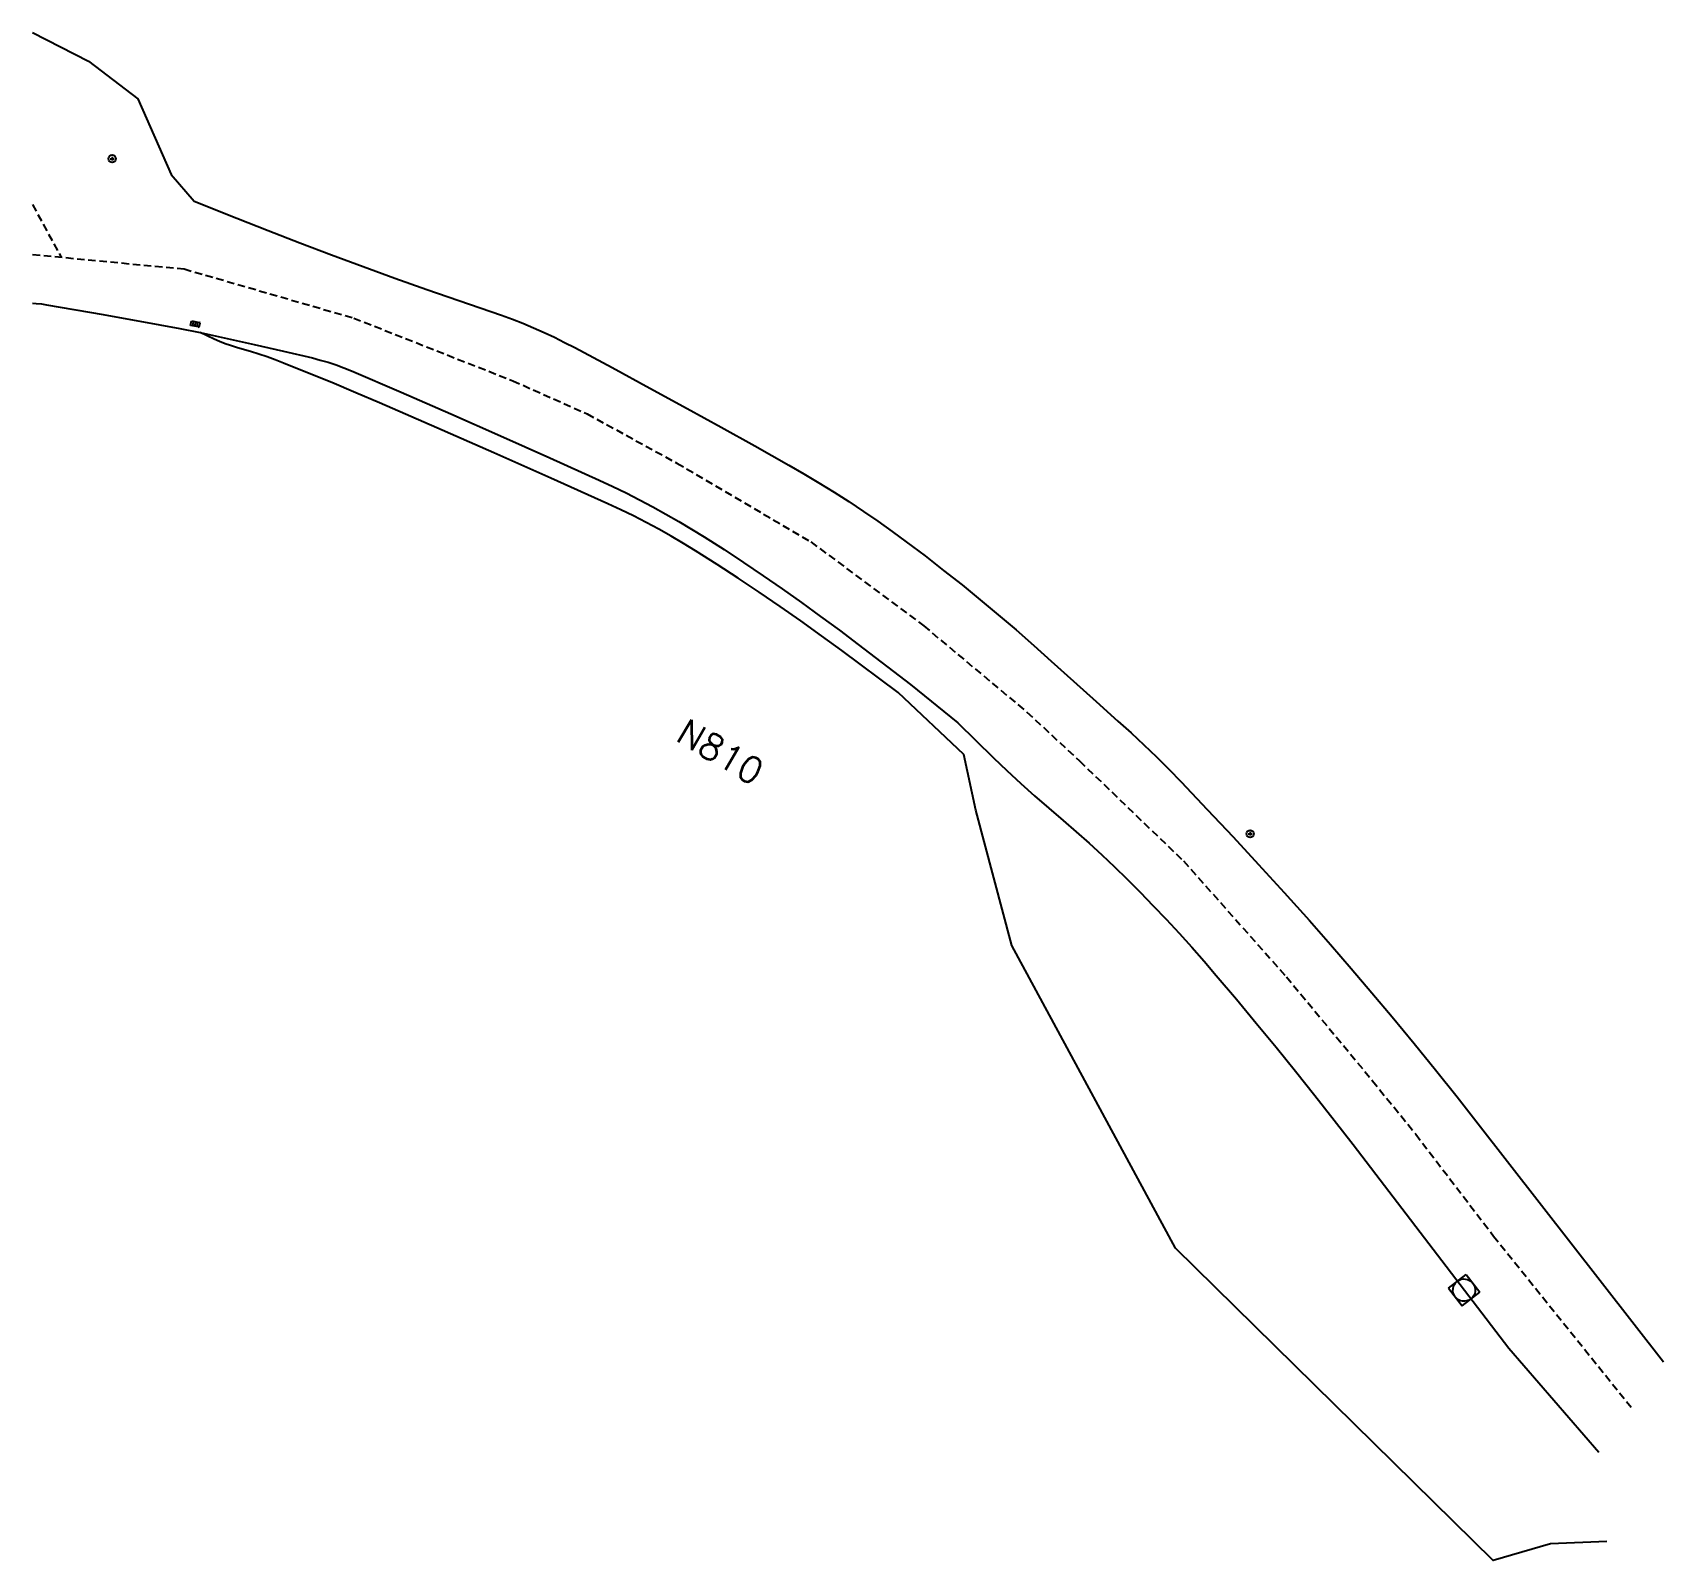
# Model space of a CAD drawing. Header units: millimetres. Extents: x 199000 to 200000, y 53197 to 53815.
# Drawn here: x 199000 to 199109.5, y 53306.4 to 53409 of the extents above; entities that cross this region are included whole.
import ezdxf
from ezdxf.enums import TextEntityAlignment as Align

# ---------------------------------------------------------------- set-up
doc = ezdxf.new("R2010")
doc.units = ezdxf.units.MM
doc.linetypes.add('DASHED', pattern=[0.75, 0.5, -0.25])
doc.layers.get('0').update_dxf_attribs({"linetype": 'CONTINUOUS'})
for name, color, linetype in [('W0001', 6, 'DASHED'), ('W0008', 7, 'CONTINUOUS'), ('W0212', 2, 'CONTINUOUS'), ('W0400', 7, 'CONTINUOUS'), ('W0420', 7, 'CONTINUOUS'), ('W0856', 7, 'CONTINUOUS'), ('W0989', 7, 'CONTINUOUS')]:
    doc.layers.add(name, color=color, linetype=linetype)
doc.styles.get("Standard").update_dxf_attribs({"font": 'romans.shx', "width": 0.85})

# ---------------------------------------------------------------- blocks, each defined once
blk = doc.blocks.new('T856')
for p, q in [((-0.125, 0), (0.125, 0)), ((0, 0.125), (0, -0.125))]:
    blk.add_line(p, q)
blk.add_ellipse((0, 0), major_axis=(-0.177, 0.177), ratio=1, start_param=3.9269908, end_param=10.2101761)
blk = doc.blocks.new('T400')
for p, q in [((-0.15, 0.3), (0.15, 0.3)), ((-0.15, -0.25), (-0.15, 0.3)), ((-0.15, 0.15), (0.15, 0.15)), ((-0.15, 0), (0.15, 0)), ((0.15, 0.3), (0.15, -0.25)), ((-0.15, -0.15), (0.15, -0.15)), ((-0.15, -0.25), (-0.15, -0.3)), ((-0.15, -0.3), (0.15, -0.3)), ((0.15, -0.3), (0.15, -0.25))]:
    blk.add_line(p, q)
blk = doc.blocks.new('T420')
for p, q in [((0.75, 0.75), (-0.75, 0.75)), ((-0.75, 0.75), (-0.75, -0.75)), ((0.75, 0.75), (0.75, -0.75)), ((0.75, -0.75), (-0.75, -0.75))]:
    blk.add_line(p, q)
blk.add_ellipse((0, 0), major_axis=(-0.53, 0.53), ratio=1, start_param=3.926991, end_param=10.210176)

msp = doc.modelspace()

# ---------------------------------------------------------------- linework, layer by layer
at = {"layer": 'W0001'}
for points in [[(199000, 53397.44), (199001.92, 53393.91)], [(199000, 53394.09), (199010.17, 53393.12), (199021.55, 53389.82), (199032.23, 53385.61), (199037.21, 53383.39), (199043.25, 53380.08), (199052.23, 53374.79), (199059.81, 53369.16), (199066.74, 53363.36), (199070.27, 53360.08), (199077.24, 53353.37), (199084.15, 53345.59), (199089.94, 53338.6), (199092.83, 53335.02), (199098.06, 53328.18), (199107.29, 53316.7)]]:
    msp.add_lwpolyline(points, dxfattribs=at)
at = {"layer": 'W0008'}
for points in [[(199000, 53408.99), (199003.75, 53407.08), (199007.07, 53404.55), (199009.29, 53399.47), (199010.84, 53397.67), (199013.7, 53396.52), (199015.81, 53395.69), (199017.93, 53394.87), (199020.05, 53394.07), (199022.18, 53393.28), (199024.32, 53392.5), (199026.45, 53391.74), (199028.6, 53391), (199030.75, 53390.27), (199031.48, 53390.02), (199032.2, 53389.75), (199032.91, 53389.47), (199033.62, 53389.17), (199034.33, 53388.86), (199035.02, 53388.53), (199035.71, 53388.19), (199036.39, 53387.84), (199038.91, 53386.49), (199041.42, 53385.12), (199043.93, 53383.75), (199046.21, 53382.49), (199048.48, 53381.23), (199050.75, 53379.95), (199051.77, 53379.36), (199052.78, 53378.75), (199053.79, 53378.13), (199054.78, 53377.5), (199055.76, 53376.84), (199056.73, 53376.18), (199057.69, 53375.49), (199058.64, 53374.8), (199059.9, 53373.85), (199061.14, 53372.88), (199062.38, 53371.9), (199063.6, 53370.91), (199064.81, 53369.9), (199066.01, 53368.88), (199067.2, 53367.84), (199068.37, 53366.79), (199069.87, 53365.44), (199071.38, 53364.07), (199072.85, 53362.76), (199073.73, 53361.97), (199074.59, 53361.16), (199075.43, 53360.35), (199076.27, 53359.52), (199077.09, 53358.67), (199078.84, 53356.83), (199080.57, 53354.98), (199082.29, 53353.12), (199084, 53351.24), (199085.7, 53349.36), (199087.11, 53347.76), (199088.51, 53346.15), (199089.89, 53344.52), (199091.26, 53342.89), (199092.73, 53341.11), (199094.17, 53339.33), (199095.61, 53337.53), (199097.03, 53335.71), (199109.46, 53319.73)], [(199000, 53390.82), (199000.23, 53390.8), (199000.59, 53390.77), (199000.94, 53390.71), (199004.74, 53390.05), (199008.53, 53389.37), (199009.89, 53389.11), (199011.25, 53388.84), (199013.06, 53388.45), (199014.88, 53388.05), (199016.83, 53387.6), (199018.78, 53387.14), (199019.31, 53387), (199019.84, 53386.85), (199020.37, 53386.67), (199020.89, 53386.48), (199021.4, 53386.27), (199024.74, 53384.84), (199028.07, 53383.39), (199031.4, 53381.92), (199034.72, 53380.44), (199038.03, 53378.94), (199038.94, 53378.52), (199039.84, 53378.08), (199040.73, 53377.62), (199041.62, 53377.15), (199042.5, 53376.66), (199043.37, 53376.16), (199044.23, 53375.65), (199045.08, 53375.12), (199046.41, 53374.27), (199047.72, 53373.4), (199049.03, 53372.52), (199050.32, 53371.63), (199051.61, 53370.72), (199052.89, 53369.79), (199054.15, 53368.86), (199055.41, 53367.91), (199058.93, 53365.21), (199062.1, 53362.65), (199064.5, 53360.3), (199065.4, 53359.43), (199066.32, 53358.57), (199067.25, 53357.73), (199068.2, 53356.9), (199069.16, 53356.08), (199070.04, 53355.33), (199070.91, 53354.56), (199071.77, 53353.77), (199072.62, 53352.97), (199073.45, 53352.16), (199074.34, 53351.27), (199075.22, 53350.36), (199076.09, 53349.45), (199076.95, 53348.52), (199077.8, 53347.58), (199078.63, 53346.64), (199079.45, 53345.68), (199080.8, 53344.09), (199082.13, 53342.48), (199083.46, 53340.87), (199084.77, 53339.25), (199086.06, 53337.61), (199087.35, 53335.97), (199088.63, 53334.32), (199099.09, 53320.65), (199105.13, 53313.67)]]:
    msp.add_lwpolyline(points, dxfattribs=at)
at = {"layer": 'W0212'}
msp.add_lwpolyline([(199105.67, 53307.67), (199101.89, 53307.51), (199098.04, 53306.4), (199076.71, 53327.36), (199065.73, 53347.68), (199063.31, 53356.78), (199062.51, 53360.52), (199058.1, 53364.68), (199054.32, 53367.49), (199052.95, 53368.49), (199051.57, 53369.48), (199050.18, 53370.45), (199048.77, 53371.41), (199047.36, 53372.35), (199045.94, 53373.28), (199044.5, 53374.19), (199043.69, 53374.69), (199042.86, 53375.18), (199042.03, 53375.65), (199041.19, 53376.1), (199040.33, 53376.53), (199039.47, 53376.95), (199038.61, 53377.35), (199034.79, 53379.06), (199030.96, 53380.76), (199027.13, 53382.45), (199023.29, 53384.12), (199021.69, 53384.81), (199020.08, 53385.49), (199018.46, 53386.15), (199016.84, 53386.8), (199016.29, 53387.01), (199015.74, 53387.21), (199015.18, 53387.39), (199014.62, 53387.57), (199014.06, 53387.73), (199013.68, 53387.84), (199013.29, 53387.97), (199012.92, 53388.1), (199012.54, 53388.25), (199012.18, 53388.41), (199011.25, 53388.84)], dxfattribs=at)

# ---------------------------------------------------------------- block references
at = {"layer": 'W0400', "rotation": 78.62223983574042}
msp.add_blockref('T400', (199010.92, 53389.42), dxfattribs=at)
at = {"layer": 'W0420', "rotation": 127.4437670198339}
msp.add_blockref('T420', (199096.08, 53324.55), dxfattribs=at)
at = {"layer": 'W0856'}
for p in [(199005.34, 53400.52), (199081.72, 53355.19)]:
    msp.add_blockref('T856', p, dxfattribs=at)

# ---------------------------------------------------------------- texts
at = {"layer": 'W0989'}
msp.add_text('N810', height=1.75, rotation=329.4527, dxfattribs=at).set_placement((199043.52, 53362.25), align=Align.MIDDLE_LEFT)

doc.saveas('drawing.dxf')
